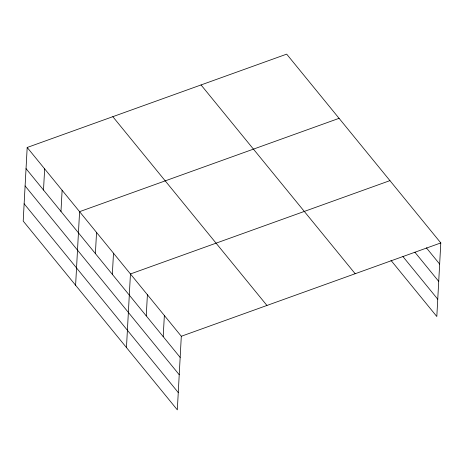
<?xml version="1.0" encoding="UTF-8"?>
<svg xmlns="http://www.w3.org/2000/svg" width="464" height="464" viewBox="0 0 464 464"><rect width="100%" height="100%" fill="white"/><g stroke="black" fill="none" stroke-linecap="round" stroke-linejoin="round"><path stroke-width="0.7" d="M27.185 147.482L23.2 221.073L177.323 409.857L181.308 336.261L27.185 147.482L286.677 54.143L440.8 242.927L436.815 316.518L390.995 260.397M43.506 190.037L44.654 168.873M60.975 211.433L62.118 190.269M75.603 285.261L79.588 211.665L339.08 118.332M95.393 253.593L96.541 232.429M112.346 274.357L113.494 253.199M126.463 347.559L130.448 273.963L389.94 180.629M146.253 315.891L147.401 294.727M163.206 336.655L164.355 315.497M181.308 336.261L440.8 242.927M426.364 247.811L439.652 264.086M414.891 252.207L438.718 281.387M402.926 256.563L437.749 299.216M201.045 84.947L355.169 273.725M112.816 116.679L266.939 305.463M26.042 168.641L180.16 357.419M25.102 185.942L179.226 374.726M24.14 203.771L178.257 392.55"/></g></svg>
